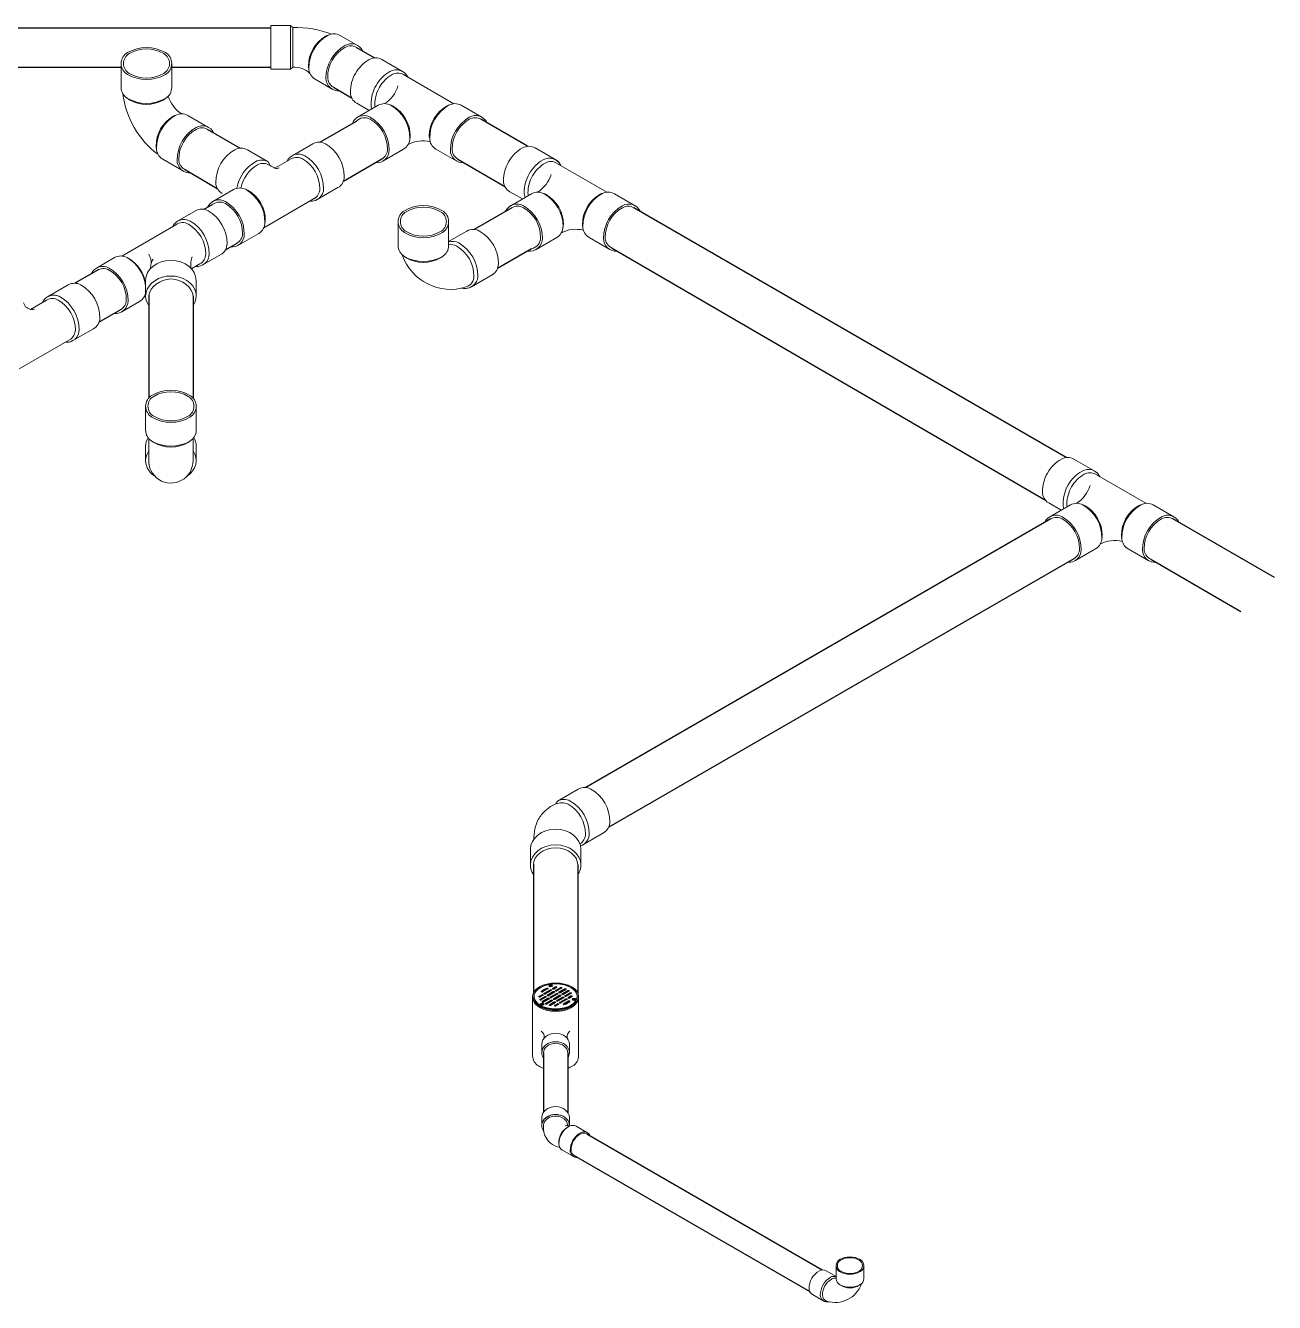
# Model space of a CAD drawing. Header units: millimetres. Extents: x 1263 to 3002, y 1308 to 2683.
# Drawn here: x 1502.24 to 1505.379, y 1340.234 to 1343.442 of the extents above; entities that cross this region are included whole.
import ezdxf

# ---------------------------------------------------------------- set-up
doc = ezdxf.new("R2010")
doc.units = ezdxf.units.MM
doc.layers.add('sanitaria', color=1, linetype='Continuous', lineweight=0)
doc.layers.add('sanitario', color=3, linetype='Continuous')

msp = doc.modelspace()

# ---------------------------------------------------------------- linework, layer by layer
at = {"layer": 'sanitaria'}
for p, q in [((1502.90652, 1343.44244), (1502.85652, 1343.44244)), ((1502.85652, 1343.33244), (1502.85652, 1343.44244)), ((1502.91252, 1343.43744), (1502.90652, 1343.44244)), ((1502.90652, 1343.33244), (1502.90652, 1343.44244)), ((1502.91252, 1343.33744), (1502.91252, 1343.43744)), ((1503.03158, 1343.41744), (1503.07488, 1343.39244)), ((1503.18815, 1343.32704), (1503.13619, 1343.35704)), ((1502.4809, 1343.34698), (1502.4809, 1343.28698)), ((1502.60792, 1343.34698), (1502.60792, 1343.28698)), ((1502.90652, 1343.33244), (1502.85652, 1343.33244)), ((1502.90652, 1343.33244), (1502.91252, 1343.33744)), ((1503.01137, 1343.28244), (1502.96807, 1343.30744)), ((1503.19046, 1343.31904), (1503.31682, 1343.24608)), ((1503.10426, 1343.2288), (1503.07268, 1343.24704)), ((1503.07508, 1343.21195), (1503.12704, 1343.24195)), ((1503.38748, 1343.21195), (1503.33552, 1343.24195)), ((1502.70061, 1343.18643), (1502.64865, 1343.21643)), ((1502.84985, 1343.10027), (1502.79788, 1343.13027)), ((1502.91021, 1343.11521), (1502.96218, 1343.14521)), ((1503.13859, 1343.10195), (1503.19055, 1343.13195)), ((1503.32397, 1343.10195), (1503.27201, 1343.13195)), ((1503.57299, 1343.10485), (1503.52102, 1343.13485)), ((1502.6371, 1343.07643), (1502.58514, 1343.10643)), ((1502.84985, 1343.10027), (1502.85489, 1343.09048)), ((1502.9079, 1343.10721), (1502.86717, 1343.08369)), ((1503.57529, 1343.09685), (1503.70165, 1343.0239)), ((1502.97372, 1343.00521), (1503.02568, 1343.03521)), ((1502.71089, 1343.00013), (1502.76285, 1343.03013)), ((1502.9704, 1343.01065), (1502.83928, 1342.93426)), ((1503.48909, 1343.00662), (1503.45751, 1343.02485)), ((1503.45991, 1342.98977), (1503.51187, 1343.01977)), ((1503.77231, 1342.98977), (1503.72035, 1343.01977)), ((1502.62252, 1342.95087), (1502.66755, 1342.97687)), ((1502.61827, 1342.94153), (1502.48272, 1342.86327)), ((1503.17683, 1342.94967), (1503.17683, 1342.88967)), ((1503.30385, 1342.94967), (1503.30385, 1342.88967)), ((1502.77439, 1342.89013), (1502.82636, 1342.92013)), ((1503.30385, 1342.89967), (1503.34955, 1342.92605)), ((1503.52342, 1342.87977), (1503.57538, 1342.90977)), ((1503.7088, 1342.87977), (1503.65684, 1342.90977)), ((1502.41866, 1342.83317), (1502.46369, 1342.85917)), ((1502.67881, 1342.84337), (1502.65765, 1342.83115)), ((1502.67881, 1342.84337), (1502.6685, 1342.83741)), ((1502.73106, 1342.86687), (1502.68603, 1342.84087)), ((1503.36109, 1342.78605), (1503.41306, 1342.81605)), ((1502.29575, 1342.76065), (1502.34771, 1342.79065)), ((1502.54233, 1342.76267), (1502.54233, 1342.80207)), ((1502.66929, 1342.80207), (1502.66929, 1342.76267)), ((1502.23538, 1342.74571), (1502.24042, 1342.73591)), ((1502.29344, 1342.75265), (1502.2527, 1342.72913)), ((1502.48216, 1342.72317), (1502.5272, 1342.74917)), ((1502.35926, 1342.65065), (1502.41122, 1342.68065)), ((1502.35117, 1342.65265), (1502.22481, 1342.5797)), ((1502.5423, 1342.48569), (1502.5423, 1342.42569)), ((1502.66932, 1342.48569), (1502.66932, 1342.42569)), ((1502.55033, 1342.35272), (1502.55033, 1342.40459)), ((1502.66136, 1342.34839), (1502.66136, 1342.40466)), ((1502.54233, 1342.38566), (1502.54233, 1342.349)), ((1502.66929, 1342.38566), (1502.66929, 1342.349)), ((1504.92742, 1342.32287), (1504.87546, 1342.35287)), ((1504.92973, 1342.31487), (1505.05609, 1342.24192)), ((1504.84353, 1342.22464), (1504.81195, 1342.24287)), ((1504.81434, 1342.20779), (1504.8663, 1342.23779)), ((1505.12675, 1342.20779), (1505.07479, 1342.23779)), ((1504.87785, 1342.09779), (1504.92981, 1342.12779)), ((1505.06324, 1342.09779), (1505.01128, 1342.12779)), ((1503.57775, 1341.49384), (1503.62971, 1341.52384)), ((1503.57775, 1341.49384), (1503.57286, 1341.48675)), ((1503.64126, 1341.38384), (1503.69322, 1341.41384)), ((1503.50921, 1341.33325), (1503.50921, 1341.37265)), ((1503.63618, 1341.37265), (1503.63618, 1341.33325)), ((1503.51497, 1340.85326), (1503.51497, 1341.00433)), ((1503.53805, 1340.86151), (1503.53805, 1340.88301)), ((1503.60733, 1340.88301), (1503.60733, 1340.86151)), ((1503.53795, 1340.69868), (1503.53795, 1340.6787)), ((1503.60716, 1340.69868), (1503.60716, 1340.68017)), ((1503.65252, 1340.66029), (1503.62419, 1340.67664)), ((1503.6179, 1340.60032), (1503.58957, 1340.61668)), ((1504.27773, 1340.29928), (1504.25285, 1340.31364)), ((1504.27773, 1340.32651), (1504.27773, 1340.29383)), ((1504.3469, 1340.32651), (1504.3469, 1340.29383)), ((1504.24656, 1340.23741), (1504.21826, 1340.25374))]:
    msp.add_line(p, q, dxfattribs=at)
at = {"layer": 'sanitaria', "extrusion": (0, 0.816497, 0.57735)}
for p, q in [((1503.55315, 1341.0217), (1503.54009, 1341.01415)), ((1503.54398, 1341.01077), (1503.55901, 1341.01945)), ((1503.55901, 1341.01806), (1503.54398, 1341.00938)), ((1503.56203, 1341.01771), (1503.547, 1341.00903)), ((1503.55181, 1341.00625), (1503.56684, 1341.01493)), ((1503.56684, 1341.01354), (1503.55181, 1341.00486)), ((1503.56986, 1341.01319), (1503.55483, 1341.00451)), ((1503.55629, 1341.02946), (1503.56385, 1341.03063)), ((1503.56422, 1341.02985), (1503.55665, 1341.02868)), ((1503.5577, 1341.02776), (1503.55701, 1341.02833)), ((1503.55964, 1341.00173), (1503.57468, 1341.01041)), ((1503.56281, 1341.02776), (1503.5635, 1341.02833)), ((1503.56524, 1341.02305), (1503.57179, 1341.02683)), ((1503.57179, 1341.02544), (1503.56524, 1341.02166)), ((1503.56524, 1341.02166), (1503.56524, 1341.02305)), ((1503.57481, 1341.02509), (1503.56825, 1341.02131)), ((1503.57179, 1341.02544), (1503.57179, 1341.02683)), ((1503.57307, 1341.01853), (1503.58505, 1341.02545)), ((1503.58505, 1341.02406), (1503.57307, 1341.01714)), ((1503.58807, 1341.02371), (1503.57609, 1341.01679)), ((1503.5809, 1341.01401), (1503.59521, 1341.02228)), ((1503.59521, 1341.02089), (1503.5809, 1341.01262)), ((1503.59823, 1341.02053), (1503.58392, 1341.01227)), ((1503.58875, 1341.00948), (1503.60307, 1341.01774)), ((1503.60307, 1341.01635), (1503.58875, 1341.00809)), ((1503.60608, 1341.016), (1503.59177, 1341.00774)), ((1503.59659, 1341.00496), (1503.60857, 1341.01188)), ((1503.60857, 1341.01049), (1503.59659, 1341.00357)), ((1503.61159, 1341.01014), (1503.5996, 1341.00322)), ((1503.51494, 1341.00326), (1503.51494, 1341.00181)), ((1503.5183, 1341.00152), (1503.5183, 1341.00291)), ((1503.51835, 1341.00152), (1503.51835, 1341.00291)), ((1503.5312, 1341.00339), (1503.53776, 1341.00718)), ((1503.53776, 1341.00579), (1503.5312, 1341.002)), ((1503.5336, 1340.99573), (1503.54559, 1341.00266)), ((1503.54559, 1341.00127), (1503.5336, 1340.99434)), ((1503.54077, 1341.00544), (1503.53422, 1341.00165)), ((1503.54098, 1340.98134), (1503.53544, 1340.98454)), ((1503.53616, 1340.98134), (1503.53546, 1340.9819)), ((1503.53644, 1340.98511), (1503.54197, 1340.98192)), ((1503.54861, 1341.00092), (1503.53662, 1340.99399)), ((1503.53716, 1340.98369), (1503.54125, 1340.98133)), ((1503.53911, 1340.98987), (1503.55342, 1340.99814)), ((1503.55342, 1340.99675), (1503.53911, 1340.98848)), ((1503.55644, 1340.9964), (1503.54213, 1340.98813)), ((1503.54696, 1340.98534), (1503.56127, 1340.9936)), ((1503.56127, 1340.99221), (1503.54696, 1340.98395)), ((1503.56429, 1340.99186), (1503.54998, 1340.9836)), ((1503.55712, 1340.98216), (1503.56911, 1340.98908)), ((1503.56911, 1340.9877), (1503.55712, 1340.98077)), ((1503.57468, 1341.00902), (1503.55964, 1341.00034)), ((1503.57212, 1340.98734), (1503.56014, 1340.98042)), ((1503.57769, 1341.00867), (1503.56266, 1340.99999)), ((1503.5675, 1340.9972), (1503.58253, 1341.00588)), ((1503.58253, 1341.00449), (1503.5675, 1340.99581)), ((1503.57039, 1340.98078), (1503.57694, 1340.98456)), ((1503.57694, 1340.98318), (1503.57039, 1340.97939)), ((1503.58555, 1341.00414), (1503.57052, 1340.99546)), ((1503.57996, 1340.98282), (1503.5734, 1340.97904)), ((1503.57533, 1340.99268), (1503.59036, 1341.00136)), ((1503.59036, 1340.99997), (1503.57533, 1340.99129)), ((1503.59338, 1340.99962), (1503.57835, 1340.99094)), ((1503.58316, 1340.98816), (1503.59819, 1340.99684)), ((1503.59819, 1340.99545), (1503.58316, 1340.98677)), ((1503.60121, 1340.9951), (1503.58618, 1340.98642)), ((1503.59214, 1340.98411), (1503.60521, 1340.99166)), ((1503.60521, 1340.99027), (1503.59214, 1340.98272)), ((1503.60442, 1341.00044), (1503.61097, 1341.00422)), ((1503.61097, 1341.00283), (1503.60442, 1340.99905)), ((1503.61399, 1341.00248), (1503.60744, 1340.9987)), ((1503.61656, 1340.99377), (1503.61587, 1340.99434)), ((1503.61742, 1340.99359), (1503.61945, 1340.99796)), ((1503.6178, 1340.9934), (1503.61918, 1340.99637)), ((1503.62081, 1340.99775), (1503.61878, 1340.99338)), ((1503.62167, 1340.99377), (1503.62236, 1340.99434)), ((1503.62699, 1341.00152), (1503.62699, 1341.00291)), ((1503.62704, 1341.00152), (1503.62704, 1341.00291)), ((1503.63043, 1341.0025), (1503.63043, 1340.85419)), ((1503.63044, 1341.00326), (1503.63044, 1341.00181))]:
    msp.add_line(p, q, dxfattribs=at)
at = {"layer": 'sanitaria'}
for points in [[(1503.00131, 1343.41825, 0.0630698), (1502.99463, 1343.41544, 0.2679492), (1502.95132, 1343.34044, 0.0630698), (1502.95224, 1343.33324, 0.0630698)], [(1503.03158, 1343.41744, 0.2679492), (1502.99982, 1343.41744, 0.2679492), (1502.95219, 1343.33494, 0.2679492), (1502.96807, 1343.30744, 0.2679492)], [(1503.0878, 1343.37831, 0.4405148), (1503.04312, 1343.39244, 0.2679492), (1502.99549, 1343.30994, 0.4405148), (1503.03007, 1343.27831, 0.4405148)], [(1503.07199, 1343.38744, 0.2679492), (1503.04312, 1343.38744, 0.2679492), (1502.99982, 1343.31244, 0.2679492), (1503.01426, 1343.28744, 0.2679492)], [(1502.60792, 1343.28698, -0.2679492), (1502.59204, 1343.25948, -0.2679492), (1502.49678, 1343.25948, -0.2679492), (1502.4809, 1343.28698, -0.2679492)], [(1502.59348, 1343.26037, -0.0630698), (1502.58771, 1343.25598, -0.2679492), (1502.50111, 1343.25598, -0.0630698), (1502.49533, 1343.26037, -0.0630698)], [(1502.56931, 1343.13224, -0.0630698), (1502.5684, 1343.13943, -0.2679492), (1502.6117, 1343.21443, -0.0630698), (1502.61838, 1343.21724, -0.0630698)], [(1502.58514, 1343.10643, -0.2679492), (1502.56926, 1343.13393, -0.2679492), (1502.61689, 1343.21643, -0.2679492), (1502.64865, 1343.21643, -0.2679492)], [(1502.65546, 1343.07227, -0.4373104), (1502.62122, 1343.10393, -0.2679492), (1502.66885, 1343.18643, -0.4408198), (1502.71355, 1343.17227, -0.4408198)], [(1502.63999, 1343.08143, -0.2679492), (1502.62555, 1343.10643, -0.2679492), (1502.66885, 1343.18143, -0.2682227), (1502.69775, 1343.18142, -0.2682227)], [(1502.73106, 1342.86687, 0.2679492), (1502.74694, 1342.89437, 0.2679492), (1502.69931, 1342.97687, 0.2679492), (1502.66755, 1342.97687, 0.2679492)], [(1502.66733, 1342.83674, 0.4405148), (1502.7019, 1342.86837, 0.2679492), (1502.65427, 1342.95087, 0.443679), (1502.60945, 1342.93643)], [(1502.67881, 1342.84337, 0.2679492), (1502.69324, 1342.86837, 0.2679492), (1502.64994, 1342.94337, 0.2993449), (1502.61827, 1342.94153, 0.2993449)], [(1503.34955, 1342.92605, -0.2679492), (1503.3813, 1342.92605, -0.2679492), (1503.42893, 1342.84355, -0.2679492), (1503.41306, 1342.81605, -0.2679492)], [(1503.17683, 1342.88967, 0.2679492), (1503.19271, 1342.86217, 0.2679492), (1503.28797, 1342.86217, 0.2679492), (1503.30385, 1342.88967, 0.2679492)], [(1503.33724, 1342.78282, 0.4907357), (1503.37697, 1342.81355, 0.2679492), (1503.32934, 1342.89605, 0.2108162), (1503.30385, 1342.89882)], [(1503.34804, 1342.78578, 0.3194174), (1503.36744, 1342.81305, 0.2679492), (1503.32414, 1342.88805, 0.1840259), (1503.30385, 1342.89132)], [(1502.54233, 1342.78859, 0.2345991), (1502.49544, 1342.85917, 0.2679492), (1502.46369, 1342.85917)], [(1502.54233, 1342.79303, 0.2329821), (1502.49977, 1342.85667, 0.0153813), (1502.49821, 1342.85751)], [(1503.19127, 1342.86306, 0.0630698), (1503.19704, 1342.85867, 0.2679492), (1503.28364, 1342.85867, 0.0630698), (1503.28942, 1342.86306, 0.0630698)], [(1502.46347, 1342.71904, 0.4405148), (1502.49804, 1342.75067, 0.2679492), (1502.45041, 1342.83317, 0.443679), (1502.40559, 1342.81873, 0.443679)], [(1502.47928, 1342.72817, 0.2679492), (1502.49371, 1342.75317, 0.2679492), (1502.45041, 1342.82817, 0.2993449), (1502.41874, 1342.82633, 0.2993449)], [(1503.36109, 1342.78605, -0.1814465), (1503.33908, 1342.7824, -0.1814465)], [(1502.5272, 1342.74917, 0.2104235), (1502.54233, 1342.76981, 0.0986816)], [(1503.62971, 1341.52384, -0.2679492), (1503.66147, 1341.52384, -0.2679492), (1503.7091, 1341.44134, -0.2679492), (1503.69322, 1341.41384, -0.2679492)], [(1503.63526, 1341.38117, 0.3242793), (1503.65714, 1341.41134, 0.2679492), (1503.6095, 1341.49384, 0.2679492), (1503.57775, 1341.49384)], [(1503.63383, 1341.38623, 0.2609129), (1503.64761, 1341.41084, 0.2679492), (1503.60431, 1341.48584, 0.1944925), (1503.57286, 1341.48675)], [(1503.51497, 1340.85326, 0.2679492), (1503.52941, 1340.82826, 0.0414845), (1503.54238, 1340.82214, 0.0414845)], [(1503.603, 1340.82213, 0.041577), (1503.61601, 1340.82826, 0.2765985), (1503.63043, 1340.85419)], [(1503.58094, 1340.63074, -0.0630698), (1503.58045, 1340.63466, -0.2679492), (1503.60405, 1340.67555, -0.0630698), (1503.6077, 1340.67708, -0.0630698)], [(1503.58957, 1340.61668, -0.2679492), (1503.58092, 1340.63167, -0.2679492), (1503.60688, 1340.67664, -0.2679492), (1503.62419, 1340.67664, -0.2679492)], [(1503.62809, 1340.59807, -0.4405148), (1503.60924, 1340.61531, -0.2679492), (1503.63521, 1340.66029, -0.4405148), (1503.65956, 1340.65258, -0.4405148)], [(1503.61947, 1340.60305, -0.2679492), (1503.6116, 1340.61668, -0.2679492), (1503.63521, 1340.65756, -0.2679492), (1503.65095, 1340.65756, -0.2679492)], [(1504.25285, 1340.31364, 0.2679492), (1504.23555, 1340.31364, 0.2679492), (1504.20962, 1340.26872, 0.2679492), (1504.21826, 1340.25374, 0.2679492)], [(1504.25955, 1340.23565, -0.4907357), (1504.23791, 1340.25238, -0.2679492), (1504.26385, 1340.29731, -0.2108162), (1504.27773, 1340.29881)], [(1504.25366, 1340.23726, -0.3194174), (1504.2431, 1340.25211, -0.2679492), (1504.26668, 1340.29295, -0.1840259), (1504.27773, 1340.29473)], [(1504.3469, 1340.29383, -0.2679492), (1504.33825, 1340.27886, -0.2679492), (1504.28638, 1340.27886, -0.2679492), (1504.27773, 1340.29383, -0.2679492)], [(1504.33904, 1340.27934, -0.0630698), (1504.33589, 1340.27695, -0.2679492), (1504.28873, 1340.27695, -0.0630698), (1504.28559, 1340.27934, -0.0630698)], [(1504.24656, 1340.23741, 0.1814465), (1504.25854, 1340.23542, 0.1814465)]]:
    msp.add_lwpolyline(points, format="xyb", dxfattribs=at)
for points in [[(1502.59204, 1343.37448, -0.5773503), (1502.59204, 1343.31948, -0.2679492), (1502.49678, 1343.31948, -0.5773503), (1502.49678, 1343.37448, -0.2679492)], [(1502.50111, 1343.37198, -0.2679492), (1502.58771, 1343.37198, -0.5773503), (1502.58771, 1343.32198, -0.2679492), (1502.50111, 1343.32198, -0.5773503)], [(1503.19271, 1342.97717, 0.5773503), (1503.19271, 1342.92217, 0.2679492), (1503.28797, 1342.92217, 0.5773503), (1503.28797, 1342.97717, 0.2679492)], [(1503.28364, 1342.97467, 0.2679492), (1503.19704, 1342.97467, 0.5773503), (1503.19704, 1342.92467, 0.2679492), (1503.28364, 1342.92467, 0.5773503)], [(1504.33825, 1340.34148, -0.5773503), (1504.33825, 1340.31153, -0.2679492), (1504.28638, 1340.31153, -0.5773503), (1504.28638, 1340.34148, -0.2679492)], [(1504.28873, 1340.34012, -0.2679492), (1504.33589, 1340.34012, -0.5773503), (1504.33589, 1340.31289, -0.2679492), (1504.28873, 1340.31289, -0.5773503)]]:
    msp.add_lwpolyline(points, format="xyb", close=True, dxfattribs=at)
for centre, radius, start, end in [((1502.91731, 1343.17069), 0.26679, 69.79828, 91.02757), ((1503.15207, 1343.27454), 0.09526, 120, 150), ((1503.12032, 1343.32954), 0.03175, 60, 120), ((1502.91799, 1343.28661), 0.05112, 43.60843, 96.14227), ((1503.15207, 1343.27454), 0.09526, 150, 180), ((1503.20403, 1343.24454), 0.09526, 120, 150), ((1503.17228, 1343.29954), 0.03175, 24.9032, 120), ((1503.17603, 1343.29404), 0.02887, 60, 120), ((1503.17228, 1343.29954), 0.03175, 24.9032, 60), ((1503.20403, 1343.24454), 0.09526, 150, 180), ((1503.2049, 1343.24404), 0.0866, 150, 180), ((1503.2049, 1343.24404), 0.0866, 120, 150), ((1503.10113, 1343.31268), 0.07851, 302.15778, 343.70838), ((1502.70773, 1343.29814), 0.22421, 186.92551, 233.08362), ((1502.67456, 1343.28715), 0.07851, 196.29162, 237.84222), ((1503.08856, 1343.27454), 0.03175, 180, 240), ((1503.14052, 1343.24454), 0.03175, 180, 201.84382), ((1503.14716, 1343.24404), 0.02887, 180, 193.37783), ((1503.14292, 1343.21445), 0.03175, 60, 120), ((1503.14956, 1343.21495), 0.02887, 60, 74.4354), ((1503.11116, 1343.15945), 0.09526, 360, 60), ((1503.12069, 1343.16495), 0.0866, 360, 60), ((1503.34187, 1343.16495), 0.0866, 120, 180), ((1503.3514, 1343.15945), 0.09526, 120, 180), ((1503.313, 1343.21495), 0.02887, 105.5646, 120), ((1503.31964, 1343.21445), 0.03175, 60, 120), ((1503.09096, 1343.18445), 0.03175, 60, 159.12827), ((1503.0924, 1343.18195), 0.02887, 60, 137.57763), ((1503.0592, 1343.12945), 0.09526, 360, 60), ((1503.06353, 1343.13195), 0.0866, 360, 60), ((1503.40336, 1343.12945), 0.09526, 120, 180), ((1503.39903, 1343.13195), 0.0866, 120, 180), ((1503.37161, 1343.18445), 0.03175, 24.87628, 120), ((1503.37016, 1343.18195), 0.02887, 59.94618, 120), ((1503.17467, 1343.15945), 0.03175, 300, 360), ((1503.17842, 1343.16495), 0.02887, 345.5646, 0), ((1503.28414, 1343.16495), 0.02887, 180, 194.4354), ((1503.28789, 1343.15945), 0.03175, 180, 240), ((1502.81376, 1343.04777), 0.09526, 120, 180), ((1502.78201, 1343.10277), 0.03175, 60, 120), ((1502.97805, 1343.11771), 0.03175, 60, 120), ((1502.9463, 1343.06271), 0.09526, 360, 60), ((1503.12271, 1343.12945), 0.03175, 265.12768, 0), ((1503.12127, 1343.13195), 0.02887, 300, 360), ((1503.23884, 1343.07415), 0.07851, 76.29162, 117.84222), ((1503.33985, 1343.12945), 0.03175, 180, 274.80957), ((1503.34129, 1343.13195), 0.02887, 180, 240), ((1503.5369, 1343.05235), 0.09526, 120, 150), ((1503.50515, 1343.10735), 0.03175, 60, 120), ((1502.86572, 1343.01777), 0.09526, 120, 170.42315), ((1502.83397, 1343.07277), 0.03175, 60, 120), ((1502.83772, 1343.06727), 0.02887, 53.50349, 120), ((1502.92609, 1343.08771), 0.03175, 60, 155.0968), ((1502.92234, 1343.08221), 0.02887, 60, 120), ((1502.92609, 1343.08771), 0.03175, 60, 81.84382), ((1502.92234, 1343.08221), 0.02887, 60, 73.37783), ((1502.89347, 1343.03221), 0.0866, 360, 60), ((1502.89434, 1343.03271), 0.09526, 360, 60), ((1503.5369, 1343.05235), 0.09526, 150, 180), ((1503.58886, 1343.02235), 0.09526, 120, 150), ((1503.58973, 1343.02185), 0.0866, 120, 150), ((1503.55711, 1343.07735), 0.03175, 24.9032, 120), ((1503.56086, 1343.07185), 0.02887, 60, 120), ((1503.55711, 1343.07735), 0.03175, 24.9032, 60), ((1502.86659, 1343.01727), 0.0866, 120, 168.69333), ((1503.00981, 1343.06271), 0.03175, 300, 0), ((1503.58886, 1343.02235), 0.09526, 150, 180), ((1503.58973, 1343.02185), 0.0866, 150, 180), ((1503.48596, 1343.09049), 0.07851, 302.15778, 343.70838), ((1502.75025, 1343.04777), 0.03175, 180, 240), ((1502.77872, 1343.00263), 0.03175, 60, 120), ((1502.78536, 1343.00313), 0.02887, 60, 74.4354), ((1502.95785, 1343.03271), 0.03175, 264.9032, 0), ((1502.95121, 1343.03221), 0.02887, 300, 360), ((1503.47339, 1343.05235), 0.03175, 180, 240), ((1502.72676, 1342.97263), 0.03175, 60, 155.67512), ((1502.72821, 1342.97013), 0.02887, 60, 126.50069), ((1502.69501, 1342.91763), 0.09526, 360, 60), ((1502.74697, 1342.94763), 0.09526, 360, 60), ((1502.7565, 1342.95313), 0.0866, 360, 60), ((1502.95785, 1343.03271), 0.03175, 264.9032, 300), ((1503.52535, 1343.02235), 0.03175, 180, 201.84382), ((1503.53199, 1343.02185), 0.02887, 180, 193.37783), ((1503.52775, 1342.99227), 0.03175, 60, 120), ((1503.53439, 1342.99277), 0.02887, 60, 74.4354), ((1503.49599, 1342.93727), 0.09526, 360, 60), ((1503.50552, 1342.94277), 0.0866, 360, 60), ((1503.7267, 1342.94277), 0.0866, 120, 180), ((1503.73623, 1342.93727), 0.09526, 120, 180), ((1503.69784, 1342.99277), 0.02887, 105.5646, 120), ((1503.70447, 1342.99227), 0.03175, 60, 120), ((1502.69934, 1342.92013), 0.0866, 360, 60), ((1503.47579, 1342.96227), 0.03175, 60, 155.0968), ((1503.47723, 1342.95977), 0.02887, 60, 120), ((1503.44403, 1342.90727), 0.09526, 360, 60), ((1503.44836, 1342.90977), 0.0866, 360, 60), ((1503.78819, 1342.90727), 0.09526, 120, 180), ((1503.78386, 1342.90977), 0.0866, 120, 180), ((1503.75644, 1342.96227), 0.03175, 24.93027, 120), ((1503.75499, 1342.95977), 0.02887, 59.94775, 120), ((1502.81048, 1342.94763), 0.03175, 300, 360), ((1502.81423, 1342.95313), 0.02887, 345.5646, 0), ((1503.5595, 1342.93727), 0.03175, 300, 360), ((1503.56325, 1342.94277), 0.02887, 345.5646, 0), ((1503.66897, 1342.94277), 0.02887, 180, 194.4354), ((1503.67272, 1342.93727), 0.03175, 180, 240), ((1502.75852, 1342.91763), 0.03175, 264.87449, 0), ((1502.75707, 1342.92013), 0.02887, 298.55718, 360), ((1503.50754, 1342.90727), 0.03175, 261.13801, 0), ((1503.5061, 1342.90977), 0.02887, 282.74218, 360), ((1503.62367, 1342.85197), 0.07851, 76.29162, 117.84222), ((1503.72468, 1342.90727), 0.03175, 180, 275.38339), ((1503.72613, 1342.90977), 0.02887, 180, 245.98477), ((1503.30869, 1342.90809), 0.12849, 199.04473, 287.83559), ((1502.36359, 1342.76315), 0.03175, 60, 120), ((1502.33183, 1342.70815), 0.09526, 360, 60), ((1502.31162, 1342.73315), 0.03175, 60, 155.0968), ((1502.30787, 1342.72765), 0.02887, 60, 120), ((1502.31162, 1342.73315), 0.03175, 60, 81.84382), ((1502.30787, 1342.72765), 0.02887, 60, 73.37783), ((1502.279, 1342.67765), 0.0866, 360, 60), ((1502.27987, 1342.67815), 0.09526, 360, 60), ((1502.34338, 1342.67815), 0.03175, 264.9032, 0), ((1502.33674, 1342.67765), 0.02887, 300, 360), ((1502.39534, 1342.70815), 0.03175, 300, 0), ((1502.34338, 1342.67815), 0.03175, 264.9032, 300), ((1502.60581, 1342.43069), 0.09526, 60, 120), ((1502.60581, 1342.43569), 0.0866, 60, 120), ((1502.57406, 1342.48569), 0.03175, 120, 240), ((1502.57694, 1342.48569), 0.02887, 120, 240), ((1502.63468, 1342.48569), 0.02887, 300, 60), ((1502.63756, 1342.48569), 0.03175, 300, 60), ((1502.60581, 1342.54069), 0.09526, 240, 300), ((1502.60581, 1342.53569), 0.0866, 240, 300), ((1502.57406, 1342.42569), 0.03175, 180, 240), ((1502.63756, 1342.42569), 0.03175, 300, 360), ((1502.57694, 1342.41969), 0.02887, 225.5646, 240), ((1502.60581, 1342.48069), 0.09526, 240, 300), ((1502.60581, 1342.46969), 0.0866, 240, 300), ((1502.63468, 1342.41969), 0.02887, 300, 314.4354), ((1504.85958, 1342.32537), 0.03175, 60, 120), ((1502.60576, 1342.34839), 0.0556, 175.53211, 0.63202), ((1504.89133, 1342.27037), 0.09526, 120, 150), ((1504.91154, 1342.29537), 0.03175, 24.9032, 120), ((1504.89133, 1342.27037), 0.09526, 150, 180), ((1504.9433, 1342.24037), 0.09526, 120, 150), ((1504.94416, 1342.23987), 0.0866, 120, 150), ((1504.91529, 1342.28987), 0.02887, 60, 120), ((1504.91154, 1342.29537), 0.03175, 24.9032, 60), ((1504.82783, 1342.27037), 0.03175, 180, 240), ((1504.9433, 1342.24037), 0.09526, 150, 180), ((1504.94416, 1342.23987), 0.0866, 150, 180), ((1504.84039, 1342.30851), 0.07851, 302.15778, 343.70838), ((1504.87979, 1342.24037), 0.03175, 180, 201.84382), ((1504.88643, 1342.23987), 0.02887, 180, 193.37783), ((1504.88218, 1342.21029), 0.03175, 60, 120), ((1504.88882, 1342.21079), 0.02887, 60, 74.4354), ((1504.85043, 1342.15529), 0.09526, 360, 60), ((1504.85995, 1342.16079), 0.0866, 360, 60), ((1505.08114, 1342.16079), 0.0866, 120, 180), ((1505.09066, 1342.15529), 0.09526, 120, 180), ((1505.05227, 1342.21079), 0.02887, 105.5646, 120), ((1505.05891, 1342.21029), 0.03175, 60, 120), ((1504.83022, 1342.18029), 0.03175, 60, 155.0968), ((1504.83166, 1342.17779), 0.02887, 60, 120), ((1504.79847, 1342.12529), 0.09526, 360, 60), ((1504.8028, 1342.12779), 0.0866, 360, 60), ((1505.14262, 1342.12529), 0.09526, 120, 180), ((1505.13829, 1342.12779), 0.0866, 120, 180), ((1505.11087, 1342.18029), 0.03175, 24.87707, 120), ((1505.10943, 1342.17779), 0.02887, 59.95789, 120), ((1504.91394, 1342.15529), 0.03175, 300, 360), ((1504.9781, 1342.06999), 0.07851, 76.29162, 117.84222), ((1504.91769, 1342.16079), 0.02887, 345.5646, 0), ((1505.0234, 1342.16079), 0.02887, 180, 194.4354), ((1505.02715, 1342.15529), 0.03175, 180, 240), ((1504.86197, 1342.12529), 0.03175, 264.9032, 0), ((1504.86053, 1342.12779), 0.02887, 300, 360), ((1505.07912, 1342.12529), 0.03175, 180, 275.43194), ((1505.08056, 1342.12779), 0.02887, 180, 245.9848), ((1504.27509, 1340.30386), 0.06997, 252.16441, 340.95527)]:
    msp.add_arc(centre, radius, start, end, dxfattribs=at)
at = {"layer": 'sanitaria', "extrusion": (0, 0, -1)}
for centre, major_axis, ratio, start_param, end_param in [((1502.60581, 1342.80207), (0.06348, 0), 0.7938566, 3.1415927, 6.2831853), ((1502.60581, 1342.76267), (0.06348, 0), 0.7938566, 2.631744, 6.784598), ((1502.60581, 1342.76267), (0.0555, 0.00804), 0.7637591, 3.3754637, 4.8226401), ((1503.57269, 1341.37265), (0.06348, 0), 0.7938566, 3.1415927, 6.2831853), ((1503.57269, 1341.33325), (0.06348, 0), 0.7938566, 3.1415927, 6.2831853), ((1503.57272, 1341.33325), (0.05557, 0.00003), 0.7759836, 3.1422607, 6.2838533), ((1503.57269, 1340.88301), (0.03464, 0), 0.7938566, 3.1415927, 6.2831853), ((1503.57269, 1340.86151), (0.03464, 0), 0.7938566, 3.1415927, 6.2831853), ((1503.57269, 1340.86151), (0.03031, 0), 0.7762959, 3.1415927, 6.2831853), ((1503.57255, 1340.6787), (0.03461, 0), 0.7938566, 2.6018994, 6.0046044)]:
    msp.add_ellipse(centre, major_axis=major_axis, ratio=ratio, start_param=start_param, end_param=end_param, dxfattribs=at)
at = {"layer": 'sanitaria'}
for centre, major_axis, ratio, start_param, end_param in [((1502.60581, 1342.76267), (-0.0555, 0.00804), 0.7637591, 3.3291357, 4.8226401), ((1502.60581, 1342.38566), (-0.06348, 0), 0.7938566, 5.8444954, 6.2831853), ((1502.60581, 1342.38566), (-0.06348, 0), 0.7938566, 3.1415927, 3.5802825), ((1502.60581, 1342.349), (-0.06348, 0), 0.7938566, 5.7756519, 7.1646169), ((1502.60581, 1342.349), (-0.06348, 0), 0.7938566, 2.2548681, 3.6468431), ((1503.57269, 1341.33325), (0.06348, 0), 0.7938566, 3.1415927, 3.6475254), ((1503.57269, 1341.33325), (0.06348, 0), 0.7938566, 5.7778248, 6.2831853), ((1503.57269, 1341.00291), (0.05435, 0), 0.5773503, 0.7853982, 3.7292114), ((1503.53882, 1341.0152), (-0.00221, 0), 0.5773503, -0.4015876, 2.1822271), ((1503.57294, 1341.00274), (-0.04255, 0), 0.5773503, -1.0148641, -0.555497), ((1503.57294, 1341.00135), (-0.04255, 0), 0.5773503, -1.0148641, -0.5642594), ((1503.54549, 1341.0099), (0.00213, 0), 0.5773503, 2.3564121, 5.4980048), ((1503.54549, 1341.00851), (0.00213, 0), 0.5773503, 2.3564121, 2.5421518), ((1503.55135, 1341.02243), (-0.00221, 0), 0.5773503, 2.5305971, 5.1144118), ((1503.55135, 1341.02104), (-0.00221, 0), 0.5773503, -2.5647637, -1.1687735), ((1503.57269, 1340.99391), (0.04005, 0), 0.5773503, 1.9439092, 2.1568434), ((1503.56025, 1341.02965), (0.00398, 0), 0.5773503, 0.439199, 3.2259924), ((1503.56025, 1341.02965), (0.00398, 0), 0.5773503, -2.7023937, 0.0843998), ((1503.56052, 1341.01858), (0.00213, 0), 0.5773503, -0.7851805, 2.3564121), ((1503.56052, 1341.01719), (0.00213, 0), 0.5773503, 0.5994409, 2.3564121), ((1503.56675, 1341.02218), (0.00213, 0), 0.5773503, 2.3564121, 5.4980048), ((1503.56675, 1341.02079), (0.00213, 0), 0.5773503, 2.3564121, 2.5421518), ((1503.56835, 1341.01406), (0.00213, 0), 0.5773503, -0.7851805, 2.3564121), ((1503.56835, 1341.01267), (0.00213, 0), 0.5773503, 0.5994409, 2.3564121), ((1503.5733, 1341.02596), (0.00213, 0), 0.5773503, -0.7851805, 2.3564121), ((1503.5733, 1341.02457), (0.00213, 0), 0.5773503, 0.5994409, 2.3564121), ((1503.57458, 1341.01766), (0.00213, 0), 0.5773503, 2.3564121, 5.4980048), ((1503.57458, 1341.01627), (0.00213, 0), 0.5773503, 2.3564121, 2.5421518), ((1503.57269, 1340.99391), (-0.04005, 0), 0.5773503, 4.6212292, 4.70722), ((1503.57618, 1341.00954), (0.00213, 0), 0.5773503, -0.7851805, 2.3564121), ((1503.57618, 1341.00815), (0.00213, 0), 0.5773503, 0.5994409, 2.3564121), ((1503.58241, 1341.01314), (0.00213, 0), 0.5773503, 2.3564121, 5.4980048), ((1503.58241, 1341.01175), (0.00213, 0), 0.5773503, 2.3564121, 2.5421518), ((1503.57269, 1340.99391), (-0.03631, 0), 0.5773503, 4.3393748, 4.4178937), ((1503.58656, 1341.02458), (0.00213, 0), 0.5773503, -0.7851805, 2.3564121), ((1503.58656, 1341.02319), (0.00213, 0), 0.5773503, 0.5994409, 2.3564121), ((1503.57269, 1340.99391), (-0.04005, 0), 0.5773503, 4.2988504, 4.3685775), ((1503.59026, 1341.00861), (0.00213, 0), 0.5773503, 2.3564121, 5.4980048), ((1503.57269, 1340.99391), (-0.03631, 0), 0.5773503, 4.0220864, 4.0933425), ((1503.59672, 1341.02141), (0.00213, 0), 0.5773503, -0.7851805, 2.3564121), ((1503.59672, 1341.02002), (0.00213, 0), 0.5773503, 0.5994409, 2.3564121), ((1503.57269, 1340.99391), (-0.04005, 0), 0.5773503, 4.0131937, 4.077687), ((1503.60458, 1341.01687), (0.00213, 0), 0.5773503, -0.7851805, 2.3564121), ((1503.60458, 1341.01548), (0.00213, 0), 0.5773503, 0.5994409, 2.3564121), ((1503.61008, 1341.01101), (0.00213, 0), 0.5773503, -0.7851805, 2.3564121), ((1503.61008, 1341.00962), (0.00213, 0), 0.5773503, 0.5994409, 2.3564121), ((1503.57269, 1341.00291), (0.05435, 0), 0.5773503, -0.5876187, 0.7853982), ((1503.57269, 1341.00181), (0.05775, 0), 0.5773503, -3.1415927, 0), ((1503.57269, 1340.99822), (0.05673, 0), 0.5773503, -3.030575, -0.1110176), ((1503.57269, 1341.00152), (0.05469, 0), 0.5773503, 2.9778756, 3.1140091), ((1503.57269, 1341.00152), (0.05435, 0), 0.5773503, -3.1415927, -3.0560517), ((1503.53271, 1341.00252), (0.00213, 0), 0.5773503, 2.3564121, 5.4980048), ((1503.53271, 1341.00113), (0.00213, 0), 0.5773503, 2.3564121, 2.5421518), ((1503.53511, 1340.99486), (0.00213, 0), 0.5773503, 2.3564121, 5.4980048), ((1503.53511, 1340.99347), (0.00213, 0), 0.5773503, 2.3564121, 2.5421518), ((1503.53871, 1340.98323), (-0.00398, 0), 0.5773503, -0.6079986, 2.1787949), ((1503.57269, 1340.99391), (0.04005, 0), 0.5773503, 2.6290024, 2.768915), ((1503.57269, 1340.99391), (-0.03631, 0), 0.5773503, -0.1030485, 0.0014754), ((1503.53871, 1340.98323), (-0.00398, 0), 0.5773503, 2.5335941, 5.3203875), ((1503.53871, 1340.98222), (-0.00297, 0), 0.5773503, -1.0239973, -0.9658049), ((1503.53927, 1341.00631), (0.00213, 0), 0.5773503, -0.7851805, 2.3564121), ((1503.53927, 1341.00492), (0.00213, 0), 0.5773503, 0.5994409, 2.3564121), ((1503.57269, 1340.99391), (0.04005, 0), 0.5773503, 2.5863089, 2.6290024), ((1503.54062, 1340.989), (0.00213, 0), 0.5773503, 2.3564121, 5.4980048), ((1503.54062, 1340.98761), (0.00213, 0), 0.5773503, 2.3564121, 2.5421518), ((1503.53871, 1340.98222), (-0.00297, 0), 0.5773503, 2.5935714, 2.5947936), ((1503.5471, 1341.00179), (0.00213, 0), 0.5773503, -0.7851805, 2.3564121), ((1503.5471, 1341.0004), (0.00213, 0), 0.5773503, 0.5994409, 2.3564121), ((1503.54847, 1340.98447), (0.00213, 0), 0.5773503, 2.3564121, 5.4980048), ((1503.54847, 1340.98308), (0.00213, 0), 0.5773503, 2.3564121, 2.5421518), ((1503.55332, 1341.00538), (0.00213, 0), 0.5773503, 2.3564121, 5.4980048), ((1503.55332, 1341.00399), (0.00213, 0), 0.5773503, 2.3564121, 2.5421518), ((1503.55493, 1340.99727), (0.00213, 0), 0.5773503, -0.7851805, 2.3564121), ((1503.55493, 1340.99588), (0.00213, 0), 0.5773503, 0.5994409, 2.3564121), ((1503.55863, 1340.98129), (0.00213, 0), 0.5773503, 2.3564121, 5.4980048), ((1503.55863, 1340.9799), (0.00213, 0), 0.5773503, 2.3564121, 2.5421518), ((1503.56115, 1341.00086), (0.00213, 0), 0.5773503, 2.3564121, 5.4980048), ((1503.56115, 1340.99947), (0.00213, 0), 0.5773503, 2.3564121, 2.5421518), ((1503.56278, 1340.99273), (0.00213, 0), 0.5773503, -0.7851805, 2.3564121), ((1503.56278, 1340.99134), (0.00213, 0), 0.5773503, 0.5994409, 2.3564121), ((1503.56901, 1340.99633), (0.00213, 0), 0.5773503, 2.3564121, 5.4980048), ((1503.56901, 1340.99494), (0.00213, 0), 0.5773503, 2.3564121, 2.5421518), ((1503.57061, 1340.98821), (0.00213, 0), 0.5773503, -0.7851805, 2.3564121), ((1503.57061, 1340.98682), (0.00213, 0), 0.5773503, 0.5994409, 2.3564121), ((1503.57189, 1340.97991), (0.00213, 0), 0.5773503, 2.3564121, 5.4980048), ((1503.57189, 1340.97852), (0.00213, 0), 0.5773503, 2.3564121, 2.5421518), ((1503.57684, 1340.99181), (0.00213, 0), 0.5773503, 2.3564121, 5.4980048), ((1503.57684, 1340.99042), (0.00213, 0), 0.5773503, 2.3564121, 2.5421518), ((1503.57845, 1340.98369), (0.00213, 0), 0.5773503, -0.7851805, 2.3564121), ((1503.57845, 1340.9823), (0.00213, 0), 0.5773503, 0.5994409, 2.3564121), ((1503.58467, 1340.98729), (0.00213, 0), 0.5773503, 2.3564121, 5.4980048), ((1503.58404, 1341.00501), (0.00213, 0), 0.5773503, -0.7851805, 2.3564121), ((1503.58404, 1341.00362), (0.00213, 0), 0.5773503, 0.5994409, 2.3564121), ((1503.58467, 1340.9859), (0.00213, 0), 0.5773503, 2.3564121, 2.5421518), ((1503.59026, 1341.00722), (0.00213, 0), 0.5773503, 2.3564121, 2.5421518), ((1503.59187, 1341.00049), (0.00213, 0), 0.5773503, -0.7851805, 2.3564121), ((1503.59187, 1340.9991), (0.00213, 0), 0.5773503, 0.5994409, 2.3564121), ((1503.59395, 1340.98338), (0.00221, 0), 0.5773503, 2.5305971, 5.1144118), ((1503.59395, 1340.98199), (0.00221, 0), 0.5773503, 2.5305971, 2.5647637), ((1503.57236, 1341.00308), (0.04255, 0), 0.5773503, -1.0148641, -0.555497), ((1503.59809, 1341.00409), (0.00213, 0), 0.5773503, 2.3564121, 5.4980048), ((1503.59809, 1341.0027), (0.00213, 0), 0.5773503, 2.3564121, 2.5421518), ((1503.5997, 1340.99597), (0.00213, 0), 0.5773503, -0.7851805, 2.3564121), ((1503.5997, 1340.99458), (0.00213, 0), 0.5773503, 0.5994409, 2.3564121), ((1503.57269, 1340.99391), (-0.03631, 0), 0.5773503, 3.7190755, 3.7871216), ((1503.57269, 1340.99391), (-0.03631, 0), 0.5773503, 3.7153631, 3.7190755), ((1503.60593, 1340.99957), (0.00213, 0), 0.5773503, 2.3564121, 5.4980048), ((1503.60593, 1340.99818), (0.00213, 0), 0.5773503, 2.3564121, 2.5421518), ((1503.57269, 1340.99391), (-0.04005, 0), 0.5773503, 3.7387577, 3.800292), ((1503.60647, 1340.99062), (0.00221, 0), 0.5773503, -0.4015876, 2.1822271), ((1503.60647, 1340.98923), (0.00221, 0), 0.5773503, 0.5904082, 2.1822271), ((1503.57269, 1340.99391), (-0.04005, 0), 0.5773503, 3.7354271, 3.7387577), ((1503.57269, 1340.99391), (-0.03631, 0), 0.5773503, 3.3858924, 3.4664483), ((1503.5728, 1340.99392), (0.03971, 0), 0.5773503, 0.2966992, 0.3685397), ((1503.57269, 1340.99391), (-0.04005, 0), 0.5773503, 3.4412058, 3.5123469), ((1503.61248, 1341.00335), (0.00213, 0), 0.5773503, -0.7851805, 2.3564121), ((1503.61248, 1341.00196), (0.00213, 0), 0.5773503, 0.5994409, 2.3564121), ((1503.61912, 1340.99567), (0.00398, 0), 0.5773503, 1.4863965, 4.27319), ((1503.61912, 1340.99567), (0.00398, 0), 0.5773503, -1.6551961, 1.1315973), ((1503.61912, 1340.99466), (0.00297, 0), 0.5773503, 1.2247385, 1.5475961), ((1503.57269, 1341.00152), (0.05469, 0), 0.5773503, 0.0275836, 0.163717), ((1503.57269, 1341.00152), (0.05435, 0), 0.5773503, -0.085541, 0), ((1503.57269, 1340.86151), (0.03464, 0), 0.7938566, 3.1415927, 3.6475254), ((1503.57269, 1340.86151), (0.03464, 0), 0.7938566, 5.7778248, 6.2831853), ((1503.57255, 1340.69868), (-0.03461, 0), 0.7938566, 3.1415927, 6.2831853), ((1503.57255, 1340.6787), (-0.03461, 0), 0.7938566, 3.0758225, 6.0046044), ((1503.57255, 1340.6787), (-0.03028, 0), 0.7762959, 3.1176912, 6.2831853)]:
    msp.add_ellipse(centre, major_axis=major_axis, ratio=ratio, start_param=start_param, end_param=end_param, dxfattribs=at)
for centre, major_axis in [((1503.57269, 1341.00326), (0.05775, 0)), ((1503.57269, 1341.00326), (0.05469, 0)), ((1503.57265, 1341.00291), (0.05435, 0)), ((1503.56025, 1341.02971), (0.00423, 0)), ((1503.53871, 1340.98329), (-0.00423, 0)), ((1503.61912, 1340.99572), (-0.00465, 0)), ((1503.61912, 1340.99572), (0.00423, 0))]:
    msp.add_ellipse(centre, major_axis=major_axis, ratio=0.5773503, dxfattribs=at)
for points in [[(1502.85489, 1343.09048), (1502.859, 1343.08824), (1502.86311, 1343.08601), (1502.86717, 1343.08369)], [(1502.24042, 1342.73591), (1502.24453, 1342.73368), (1502.24865, 1342.73145), (1502.2527, 1342.72913)], [(1503.56727, 1341.02283), (1503.5673, 1341.0218), (1503.56731, 1341.0214), (1503.56728, 1341.02099)]]:
    msp.add_open_spline(points, degree=3, dxfattribs=at)
for points, knots in [([(1502.8777, 1343.08449), (1502.87244, 1343.08325), (1502.87244, 1343.08325), (1502.86835, 1343.08344), (1502.86717, 1343.08369)], [0.0096446682, 0.0096446682, 0.0096446682, 0.0096446682, 0.0156467468, 0.0192738114, 0.0192738114, 0.0192738114, 0.0192738114]), ([(1502.26324, 1342.72993), (1502.25797, 1342.72869), (1502.25797, 1342.72869), (1502.25388, 1342.72887), (1502.2527, 1342.72913)], [0.0096446682, 0.0096446682, 0.0096446682, 0.0096446682, 0.0156467468, 0.0192738114, 0.0192738114, 0.0192738114, 0.0192738114]), ([(1503.57286, 1341.48675), (1503.56452, 1341.48323), (1503.54737, 1341.47236), (1503.5226, 1341.44219), (1503.51836, 1341.41553), (1503.51751, 1341.39757)], [0.009402185, 0.009402185, 0.009402185, 0.009402185, 0.025572974, 0.039879383, 0.066077208, 0.066077208, 0.066077208, 0.066077208]), ([(1503.53982, 1340.97153), (1503.54448, 1340.96962), (1503.54958, 1340.96813), (1503.55886, 1340.96635), (1503.56289, 1340.96586), (1503.57062, 1340.9654), (1503.57429, 1340.96539), (1503.58199, 1340.96581), (1503.58599, 1340.96628), (1503.59258, 1340.96749), (1503.59522, 1340.96811), (1503.60048, 1340.96961), (1503.60309, 1340.97051), (1503.60557, 1340.97153)], [0, 0, 0, 0, 0.7465754, 0.7465754, 1.2892303, 1.2892303, 1.7737362, 1.7737362, 2.3113837, 2.3113837, 2.6855339, 2.6855339, 3.0826861, 3.0826861, 3.0826861, 3.0826861]), ([(1503.54385, 1340.89824), (1503.54385, 1340.90283), (1503.54369, 1340.9097), (1503.53844, 1340.91379), (1503.53666, 1340.91518)], [0.000602428, 0.000602428, 0.000602428, 0.000602428, 0.013333686, 0.019874527, 0.019874527, 0.019874527, 0.019874527]), ([(1503.60154, 1340.89824), (1503.60154, 1340.90283), (1503.6017, 1340.9097), (1503.60694, 1340.91379), (1503.60873, 1340.91518)], [0.000602428, 0.000602428, 0.000602428, 0.000602428, 0.013333686, 0.019874527, 0.019874527, 0.019874527, 0.019874527])]:
    msp.add_open_spline(points, degree=3, knots=knots, dxfattribs=at)
for points in [[(1502.55594, 1342.84443), (1502.55492, 1342.8565), (1502.55001, 1342.86806)], [(1502.55487, 1342.83214), (1502.55589, 1342.84422), (1502.5608, 1342.85577)], [(1502.65675, 1342.83214), (1502.65667, 1342.85253), (1502.65911, 1342.8613)], [(1503.54227, 1340.6787), (1503.54244, 1340.66789), (1503.55981, 1340.6342), (1503.58324, 1340.62301)], [(1503.60583, 1340.67643), (1503.60292, 1340.67811), (1503.59647, 1340.67811)]]:
    msp.add_spline(points, degree=3, dxfattribs=at)
for points, weights in [([(1503.55712, 1341.02875), (1503.55675, 1341.02906), (1503.55629, 1341.02946)], [1.00343723464, 1.0090372168, 1]), ([(1503.56385, 1341.03063), (1503.56339, 1341.03009), (1503.56303, 1341.02966)], [1, 1.0090372168, 1.00343723464]), ([(1503.53716, 1340.98369), (1503.53685, 1340.98429), (1503.53644, 1340.98511)], [1, 1.01115941484, 1]), ([(1503.54072, 1340.98114), (1503.54085, 1340.98123), (1503.54098, 1340.98134)], [1.00485219674, 1.00356493778, 1]), ([(1503.54197, 1340.98192), (1503.54156, 1340.98158), (1503.54125, 1340.98133)], [1, 1.01115941484, 1]), ([(1503.6175, 1340.99347), (1503.61746, 1340.99352), (1503.61742, 1340.99359)], [1.00424635184, 1.00285211983, 1]), ([(1503.61878, 1340.99338), (1503.61881, 1340.99333), (1503.61884, 1340.99329)], [1, 1.00214104282, 1.00346052566]), ([(1503.61945, 1340.99796), (1503.6193, 1340.99705), (1503.61918, 1340.99637)], [1, 1.01115941484, 1])]:
    msp.add_rational_spline(points, weights, degree=2, dxfattribs=at)
at = {"layer": 'sanitario'}
for p, q in [((1500.36543, 1343.43703), (1502.85652, 1343.43703)), ((1503.07199, 1343.38744), (1503.11749, 1343.36117)), ((1500.36543, 1343.33785), (1502.4809, 1343.33785)), ((1502.60792, 1343.33785), (1502.85652, 1343.33785)), ((1503.01426, 1343.28744), (1503.05976, 1343.26117)), ((1503.07109, 1343.20143), (1502.98087, 1343.14934)), ((1503.50222, 1343.13897), (1503.3846, 1343.20695)), ((1502.77902, 1343.13438), (1502.69772, 1343.18143)), ((1503.1357, 1343.10695), (1503.03922, 1343.05074)), ((1503.32686, 1343.10695), (1503.44513, 1343.03788)), ((1502.63999, 1343.08143), (1502.72229, 1343.03272)), ((1502.68902, 1342.98063), (1502.71103, 1342.99334)), ((1503.4628, 1342.98477), (1503.36825, 1342.93018)), ((1504.85579, 1342.3569), (1503.76943, 1342.98477)), ((1502.74269, 1342.8785), (1502.77213, 1342.8955)), ((1503.51246, 1342.88162), (1503.42659, 1342.83159)), ((1503.71438, 1342.8834), (1504.80366, 1342.24977)), ((1502.42454, 1342.82967), (1502.3643, 1342.7949)), ((1502.5504, 1342.76466), (1502.5504, 1342.50687)), ((1502.66148, 1342.76267), (1502.66148, 1342.50658)), ((1502.47928, 1342.72817), (1502.42417, 1342.69635)), ((1504.81723, 1342.20279), (1503.64841, 1341.52797)), ((1505.3793, 1342.05516), (1505.12386, 1342.20279)), ((1504.87496, 1342.10279), (1503.70614, 1341.42797)), ((1505.06881, 1342.10142), (1505.29436, 1341.97022)), ((1503.51721, 1341.33528), (1503.51721, 1341.0125)), ((1503.62829, 1341.33325), (1503.62829, 1341.01229)), ((1503.54238, 1340.86151), (1503.54238, 1340.71214)), ((1503.603, 1340.86151), (1503.603, 1340.71174)), ((1503.65095, 1340.65756), (1504.24266, 1340.31589)), ((1503.61947, 1340.60305), (1504.21122, 1340.26144))]:
    msp.add_line(p, q, dxfattribs=at)

doc.saveas('drawing.dxf')
